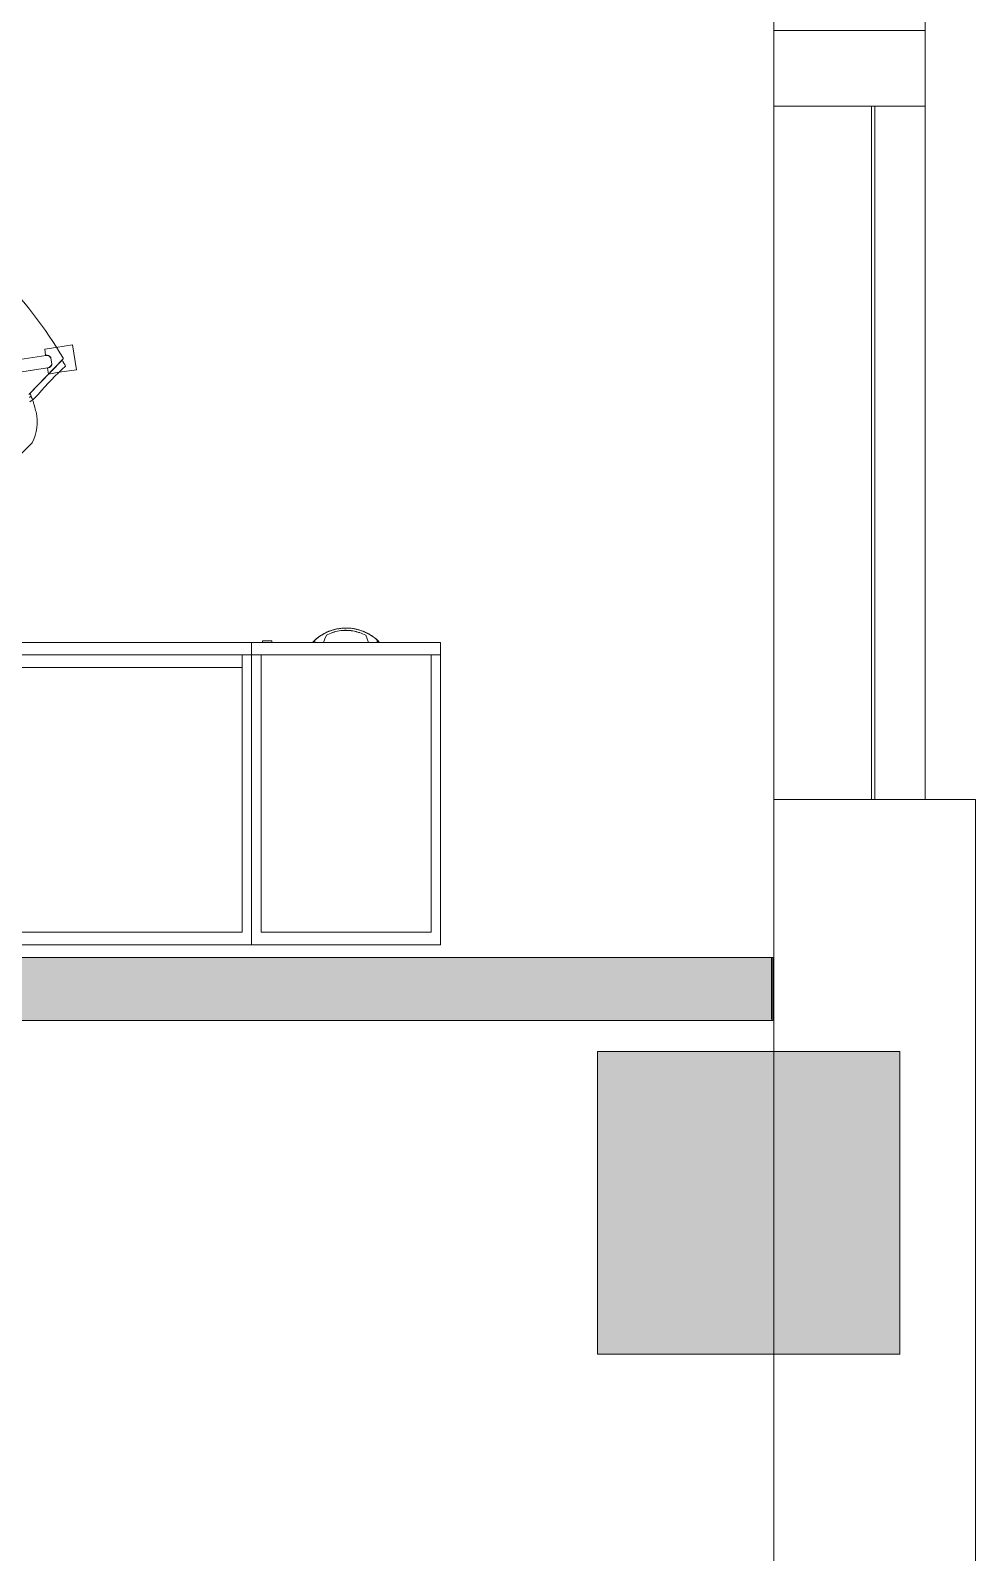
# Model space of a CAD drawing. Header units: inches. Extents: x 0 to 2535, y 0 to 2052.
# Drawn here: x 2452 to 2527, y 607.8 to 728.5 of the extents above; entities that cross this region are included whole.
import ezdxf

# ---------------------------------------------------------------- set-up
doc = ezdxf.new("R2010")
doc.units = ezdxf.units.IN
doc.header["$MEASUREMENT"] = 0
for name, color, linetype, lineweight in [('_700_INTERIORS', 7, 'Continuous', 9), ('A-DETL', 90, 'Continuous', 9), ('A-WALL-PATT', 111, 'Continuous', 13), ('B-CL', 7, 'Continuous', 9), ('CORE', 7, 'Continuous', 9), ('I-FURN', 30, 'Continuous', 9), ('I-FURN-PNLS', 30, 'Continuous', 9), ('I-WALL', 2, 'Continuous', 13), ('S-COLS', 52, 'Continuous', 13), ('Victor Bldg - 7th Floor_LINK_dwg', 8, 'Continuous', 9), ('WINDOWS', 7, 'Continuous', 9)]:
    doc.layers.add(name, color=color, linetype=linetype, lineweight=lineweight)

# ---------------------------------------------------------------- blocks, each defined once
blk = doc.blocks.new('Concrete-Rectangular-Column - 24_ x 24_-6972613-Level 07  POWER _ SIGNAL')
at = {"layer": 'S-COLS', "lineweight": 9}
blk.add_hatch(color=7, dxfattribs=at).paths.add_polyline_path([(12, -12), (12, 12), (-12, 12), (-12, -12)], flags=0)
at = {"layer": 'S-COLS', "color": 8, "lineweight": 20}
for p, q in [((12, 12), (-12, 12)), ((-12, 12), (-12, -12)), ((12, -12), (12, 12)), ((-12, -12), (12, -12))]:
    blk.add_line(p, q, dxfattribs=at)
blk = doc.blocks.new('Victor Bldg - 7th Floor_LINK_dwg-6972240-Level 07  POWER _ SIGNAL')
at = {"layer": '_700_INTERIORS'}
blk.add_line((2510.81, 650.03), (2510.81, 654.9), dxfattribs=at)
at = {"layer": 'B-CL', "flags": 128}
blk.add_lwpolyline([(2497, 647.5), (2521, 647.5), (2521, 623.5), (2497, 623.5)], close=True, dxfattribs=at)
at = {"layer": 'CORE', "flags": 128}
blk.add_lwpolyline([(2511, 647.5), (2511, 667.5), (2527, 667.5), (2527, 603.5), (2511, 603.5), (2511, 623.5)], dxfattribs=at)
at = {"layer": 'WINDOWS'}
for p, q in [((2511, 667.5), (2511, 783.5)), ((2523, 667.5), (2523, 783.5)), ((2518.75, 667.5), (2518.75, 722.5)), ((2519, 667.5), (2519, 722.5))]:
    blk.add_line(p, q, dxfattribs=at)
at = {"layer": 'WINDOWS', "flags": 128}
blk.add_lwpolyline([(2511, 728.5), (2523, 728.5), (2523, 722.5), (2511, 722.5)], close=True, dxfattribs=at)
blk = doc.blocks.new('Zira Wksta 12 - Type 1-V67-Level 07  POWER _ SIGNAL')
at = {"layer": 'I-FURN'}
for p, q in [((-24.56, 93.06), (-24.28, 93.18)), ((-24.56, 93.06), (-24.28, 93.18)), ((-24.56, 93.06), (-24.28, 93.18)), ((-24.28, 93.18), (-24, 93.29)), ((-24.28, 93.18), (-24, 93.29)), ((-24.28, 93.18), (-24, 93.29)), ((-24, 93.99), (-24.17, 93.99)), ((-24, 93.99), (-24.17, 93.99)), ((-24, 93.99), (-24.17, 93.99)), ((-24.17, 93.98), (-24, 93.98)), ((-24.17, 93.98), (-24, 93.98)), ((-24.17, 93.98), (-24, 93.98)), ((-24, 94.1), (-24, 94.16)), ((-24, 94.16), (-24, 94.11)), ((-24, 94.14), (-24, 94.16)), ((-24, 94.16), (-24, 94.15)), ((-24, 94.15), (-24, 94.16)), ((-24, 94.16), (-24, 94.11)), ((-24, 94.15), (-24, 94.13)), ((-24, 94.14), (-24, 94.15)), ((-24, 94.12), (-24, 94.14)), ((-24, 94.12), (-24, 94.14)), ((-24, 94.13), (-24, 94.11)), ((-24, 94.1), (-24, 94.12)), ((-24, 94.1), (-24, 94.12)), ((-24, 94.11), (-24, 94.01)), ((-24, 94.11), (-24, 94.01)), ((-24, 94.11), (-24, 94.01)), ((-24, 94.01), (-24, 94.1)), ((-24, 94.01), (-24, 94.1)), ((-24, 94.01), (-24, 94.1)), ((-24, 93.98), (-24, 94.01)), ((-24, 94.01), (-24, 93.99)), ((-24, 93.98), (-24, 94.01)), ((-24, 94.01), (-24, 93.99)), ((-24, 93.98), (-24, 94.01)), ((-24, 94.01), (-24, 93.99)), ((-24, 93.98), (-24, 93.29)), ((-24, 93.64), (-24, 93.98)), ((-24, 93.98), (-24, 93.64)), ((-24, 93.64), (-24, 93.98)), ((-24, 93.98), (-24, 93.29)), ((-24, 93.64), (-24, 93.98)), ((-24, 93.29), (-24, 93.64)), ((-24, 93.64), (-24, 93.29)), ((-24, 93.29), (-24, 93.64)), ((-24, 93.29), (-24, 93.64)), ((-24.28, 89.82), (-24.56, 89.94)), ((-24.28, 89.82), (-24.56, 89.94)), ((-24.28, 89.82), (-24.56, 89.94)), ((-24, 89.71), (-24.28, 89.82)), ((-24, 89.71), (-24.28, 89.82)), ((-24, 89.71), (-24.28, 89.82)), ((-24, 89.36), (-24, 89.71)), ((-24, 89.71), (-24, 89.36)), ((-24, 89.36), (-24, 89.71)), ((-24, 89.71), (-24, 89.02)), ((-24, 89.36), (-24, 89.71)), ((-24, 89.71), (-24, 89.36)), ((-24, 89.02), (-24, 89.36)), ((-24, 89.36), (-24, 89.02)), ((-24, 89.02), (-24, 89.36)), ((-24, 89.02), (-24, 89.36)), ((-24, 89.36), (-24, 89.02)), ((-24, 89.02), (-24.17, 89.02)), ((-24, 89.02), (-24.17, 89.02)), ((-24, 89.02), (-24.17, 89.02)), ((-24.17, 89.01), (-24, 89.01)), ((-24.17, 89.01), (-24, 89.01)), ((-24.17, 89.01), (-24, 89.01)), ((-24, 88.99), (-24, 89.02)), ((-24, 88.99), (-24, 89.02)), ((-24, 88.99), (-24, 89.02)), ((-24, 89.01), (-24, 88.99)), ((-24, 89.01), (-24, 88.99)), ((-24, 89.01), (-24, 88.99)), ((-24, 88.99), (-24, 88.89)), ((-24, 88.9), (-24, 88.99)), ((-24, 88.99), (-24, 88.89)), ((-24, 88.94), (-24, 88.99)), ((-24, 88.99), (-24, 88.89)), ((-24, 88.9), (-24, 88.99)), ((-24, 88.9), (-24, 88.94)), ((-24, 88.84), (-24, 88.9)), ((-24, 88.86), (-24, 88.9)), ((-24, 88.84), (-24, 88.9)), ((-24, 88.89), (-24, 88.84)), ((-24, 88.89), (-24, 88.87)), ((-24, 88.89), (-24, 88.84)), ((-24, 88.87), (-24, 88.86)), ((-24, 88.86), (-24, 88.85)), ((-24, 88.85), (-24, 88.86)), ((-24, 88.85), (-24, 88.84)), ((-24, 88.84), (-24, 88.85)), ((-45.63, 70.11), (-47.61, 69.8)), ((-45.63, 70.11), (-47.61, 69.8)), ((-45.42, 68.73), (-45.63, 70.11)), ((-45.42, 68.73), (-45.63, 70.11)), ((-47.61, 69.8), (-47.4, 68.47)), ((-47.61, 69.8), (-47.4, 68.47)), ((-43.65, 66.33), (-46.5, 69.06)), ((-46.39, 68.96), (-43.65, 66.33)), ((-47.4, 68.47), (-47.26, 67.58)), ((-47.4, 68.47), (-47.26, 67.58)), ((-47.26, 67.58), (-46.78, 67.65)), ((-47.26, 67.58), (-46.78, 67.65)), ((-46.76, 67.66), (-46.16, 63.85)), ((-46.76, 67.66), (-46.05, 63.13)), ((-46.58, 68.07), (-46.08, 68.15)), ((-46.58, 68.07), (-46.08, 68.15)), ((-46.08, 68.14), (-46.57, 68.06)), ((-46.08, 68.14), (-46.57, 68.06)), ((-45.29, 64.73), (-45.78, 67.81)), ((-45.14, 63.78), (-45.78, 67.81)), ((-45.76, 67.81), (-45.28, 67.89)), ((-45.76, 67.81), (-45.28, 67.89)), ((-45.28, 67.89), (-45.42, 68.73)), ((-45.28, 67.89), (-45.42, 68.73)), ((-43.41, 66.37), (-43.54, 66.47)), ((-32.37, 59.15), (-39.82, 66.6))]:
    blk.add_line(p, q, dxfattribs=at)
at = {"layer": 'I-FURN', "flags": 128}
for points in [[(-24, 93.29), (-24.28, 93.18), (-24.56, 93.06)], [(-24, 93.29), (-24.28, 93.18), (-24.56, 93.06)], [(-24, 93.29), (-24.28, 93.18), (-24.56, 93.06)], [(-24.56, 89.94), (-24.28, 89.82), (-24, 89.71)], [(-24.56, 89.94), (-24.28, 89.82), (-24, 89.71)], [(-24.56, 89.94), (-24.28, 89.82), (-24, 89.71)]]:
    blk.add_lwpolyline(points, dxfattribs=at)
at = {"layer": 'I-FURN'}
for centre, radius, start, end in [((-21.45, 91.5), 3.69, 137.0289, 137.7029), ((-21.45, 91.5), 3.69, 137.0385, 137.567), ((-21.45, 91.5), 3.69, 137.0289, 137.7029), ((-21.45, 91.5), 3.69, 137.0385, 137.567), ((-21.45, 91.5), 3.69, 137.0289, 137.7029), ((-21.45, 91.5), 3.69, 137.0385, 137.567), ((-21.45, 91.5), 3.69, 222.2971, 222.9711), ((-21.45, 91.5), 3.69, 222.2971, 222.9711), ((-21.45, 91.5), 3.69, 222.2971, 222.9711), ((-21.45, 91.5), 3.69, 222.433, 222.9615), ((-21.45, 91.5), 3.69, 222.433, 222.9615), ((-21.45, 91.5), 3.69, 222.433, 222.9615), ((-29.91, 40.67), 32.89, 120.3075, 149.696), ((-29.6, 40.36), 33.17, 119.4478, 120.4234), ((-25.85, 87.61), 27.2, 222.4882, 229.0143), ((-46.38, 67.72), 0.407, 120.1651, 189.8349), ((-46.38, 67.72), 0.407, 120.1651, 189.8349), ((-46.36, 67.72), 0.406, 121.6199, 189), ((-46.36, 67.72), 0.406, 162.0479, 189), ((-46.36, 67.72), 0.406, 121.6199, 162.0479), ((-46.16, 67.76), 0.407, 63.9009, 77.8349), ((-46.16, 67.76), 0.407, 8.1651, 77.8349), ((-46.18, 67.75), 0.406, 62.9041, 76.3801), ((-46.18, 67.75), 0.406, 9, 76.3801), ((-46.18, 67.75), 0.406, 9, 62.9041), ((-46.16, 67.76), 0.407, 49.967, 63.9009), ((-46.16, 67.76), 0.407, 8.1651, 49.967), ((-40.11, 57.53), 9.61, 111.6393, 112.073), ((-46.14, 64.26), 3.74, 35.0936, 49.0143), ((-40.11, 57.53), 9.61, 108.9964, 111.4906), ((-40.11, 57.53), 9.61, 103.0478, 108.9964), ((-41.46, 63.36), 3.63, 63.1789, 103.0478)]:
    blk.add_arc(centre, radius, start, end, dxfattribs=at)
for points, knots in [([(-24.17, 89.02), (-24.32, 89.19), (-24.6, 89.55), (-24.9, 90.16), (-25.09, 90.82), (-25.17, 91.73), (-25, 92.64), (-24.6, 93.45), (-24.32, 93.81), (-24.17, 93.98)], [0, 0, 0, 0, 0.125, 0.25, 0.375, 0.5, 0.75, 0.875, 1, 1, 1, 1]), ([(-24.17, 89.02), (-24.32, 89.19), (-24.6, 89.55), (-24.9, 90.16), (-25.09, 90.82), (-25.17, 91.73), (-25, 92.64), (-24.6, 93.45), (-24.32, 93.81), (-24.17, 93.98)], [0, 0, 0, 0, 0.125, 0.25, 0.375, 0.5, 0.75, 0.875, 1, 1, 1, 1]), ([(-24.17, 89.02), (-24.32, 89.19), (-24.6, 89.55), (-24.9, 90.16), (-25.09, 90.82), (-25.17, 91.73), (-25, 92.64), (-24.6, 93.45), (-24.32, 93.81), (-24.17, 93.98)], [0, 0, 0, 0, 0.125, 0.25, 0.375, 0.5, 0.75, 0.875, 1, 1, 1, 1]), ([(-24.56, 93.06), (-24.73, 92.74), (-24.91, 92.22), (-24.95, 91.68), (-24.95, 91.5)], [0, 0, 0, 0, 0.3333333, 0.5, 0.5, 0.5, 0.5]), ([(-24.67, 93.28), (-24.73, 93.18), (-24.79, 93.05), (-24.85, 92.92), (-24.86, 92.9)], [0.15936451, 0.15936451, 0.15936451, 0.15936451, 0.22222222, 0.23762024, 0.23762024, 0.23762024, 0.23762024]), ([(-24.67, 93.28), (-24.73, 93.18), (-24.79, 93.05), (-24.85, 92.92), (-24.86, 92.9)], [0.15936451, 0.15936451, 0.15936451, 0.15936451, 0.22222222, 0.23762024, 0.23762024, 0.23762024, 0.23762024]), ([(-24.67, 93.28), (-24.73, 93.18), (-24.79, 93.05), (-24.85, 92.92), (-24.86, 92.9)], [0.15936451, 0.15936451, 0.15936451, 0.15936451, 0.22222222, 0.23762024, 0.23762024, 0.23762024, 0.23762024]), ([(-24, 94.16), (-24, 94.16), (-24, 94.16), (-24, 94.15), (-24.01, 94.15), (-24.01, 94.15), (-24.01, 94.15), (-24.02, 94.14), (-24.02, 94.14), (-24.02, 94.13), (-24.03, 94.13), (-24.03, 94.13), (-24.04, 94.12), (-24.05, 94.11), (-24.05, 94.1)], [0, 0, 0, 0, 0.125, 0.1875, 0.25, 0.3125, 0.375, 0.4375, 0.5, 0.5625, 0.625, 0.6875, 0.75, 1, 1, 1, 1]), ([(-24, 94.16), (-24, 94.16), (-24, 94.16), (-24, 94.15), (-24.01, 94.15), (-24.01, 94.15), (-24.01, 94.15), (-24.02, 94.14), (-24.02, 94.14), (-24.02, 94.13), (-24.03, 94.13), (-24.03, 94.13), (-24.04, 94.12), (-24.05, 94.11), (-24.05, 94.1)], [0, 0, 0, 0, 0.125, 0.1875, 0.25, 0.3125, 0.375, 0.4375, 0.5, 0.5625, 0.625, 0.6875, 0.75, 1, 1, 1, 1]), ([(-24, 94.16), (-24, 94.16), (-24, 94.16), (-24, 94.15), (-24.01, 94.15), (-24.01, 94.15), (-24.01, 94.15), (-24.02, 94.14), (-24.02, 94.14), (-24.02, 94.13), (-24.03, 94.13), (-24.03, 94.13), (-24.04, 94.12), (-24.05, 94.11), (-24.05, 94.1)], [0, 0, 0, 0, 0.125, 0.1875, 0.25, 0.3125, 0.375, 0.4375, 0.5, 0.5625, 0.625, 0.6875, 0.75, 1, 1, 1, 1]), ([(-24.04, 94.11), (-24.04, 94.12), (-24.03, 94.13), (-24.02, 94.14), (-24.02, 94.14), (-24.01, 94.15), (-24.01, 94.15), (-24.01, 94.15), (-24, 94.15), (-24, 94.15), (-24, 94.16), (-24, 94.16), (-24, 94.16)], [0, 0, 0, 0, 0.25, 0.375, 0.5, 0.5625, 0.625, 0.6875, 0.75, 0.8125, 0.875, 1, 1, 1, 1]), ([(-24.04, 94.11), (-24.04, 94.12), (-24.03, 94.13), (-24.02, 94.14), (-24.02, 94.14), (-24.01, 94.15), (-24.01, 94.15), (-24.01, 94.15), (-24, 94.15), (-24, 94.15), (-24, 94.16), (-24, 94.16), (-24, 94.16)], [0, 0, 0, 0, 0.25, 0.375, 0.5, 0.5625, 0.625, 0.6875, 0.75, 0.8125, 0.875, 1, 1, 1, 1]), ([(-24.04, 94.11), (-24.04, 94.12), (-24.03, 94.13), (-24.02, 94.14), (-24.02, 94.14), (-24.01, 94.15), (-24.01, 94.15), (-24.01, 94.15), (-24, 94.15), (-24, 94.15), (-24, 94.16), (-24, 94.16), (-24, 94.16)], [0, 0, 0, 0, 0.25, 0.375, 0.5, 0.5625, 0.625, 0.6875, 0.75, 0.8125, 0.875, 1, 1, 1, 1]), ([(-25.1, 92.02), (-25.11, 91.95), (-25.12, 91.82), (-25.13, 91.69), (-25.13, 91.64)], [0.40508035, 0.40508035, 0.40508035, 0.40508035, 0.44444444, 0.47528756, 0.47528756, 0.47528756, 0.47528756]), ([(-25.1, 92.02), (-25.11, 91.95), (-25.12, 91.82), (-25.13, 91.69), (-25.13, 91.64)], [0.40508035, 0.40508035, 0.40508035, 0.40508035, 0.44444444, 0.47528756, 0.47528756, 0.47528756, 0.47528756]), ([(-25.1, 92.02), (-25.11, 91.95), (-25.12, 91.82), (-25.13, 91.69), (-25.13, 91.64)], [0.40508035, 0.40508035, 0.40508035, 0.40508035, 0.44444444, 0.47528756, 0.47528756, 0.47528756, 0.47528756]), ([(-24.94, 92.66), (-24.97, 92.57), (-25.01, 92.45), (-25.04, 92.32), (-25.05, 92.28)], [0.28411479, 0.28411479, 0.28411479, 0.28411479, 0.33333333, 0.3562762, 0.3562762, 0.3562762, 0.3562762]), ([(-24.94, 92.66), (-24.97, 92.57), (-25.01, 92.45), (-25.04, 92.32), (-25.05, 92.28)], [0.28411479, 0.28411479, 0.28411479, 0.28411479, 0.33333333, 0.3562762, 0.3562762, 0.3562762, 0.3562762]), ([(-24.94, 92.66), (-24.97, 92.57), (-25.01, 92.45), (-25.04, 92.32), (-25.05, 92.28)], [0.28411479, 0.28411479, 0.28411479, 0.28411479, 0.33333333, 0.3562762, 0.3562762, 0.3562762, 0.3562762]), ([(-25.05, 90.72), (-25.04, 90.68), (-25.01, 90.55), (-24.98, 90.42), (-24.95, 90.34)], [0.64373131, 0.64373131, 0.64373131, 0.64373131, 0.66666667, 0.71591001, 0.71591001, 0.71591001, 0.71591001]), ([(-25.05, 90.72), (-25.04, 90.68), (-25.01, 90.55), (-24.98, 90.42), (-24.95, 90.34)], [0.64373131, 0.64373131, 0.64373131, 0.64373131, 0.66666667, 0.71591001, 0.71591001, 0.71591001, 0.71591001]), ([(-25.05, 90.72), (-25.04, 90.68), (-25.01, 90.55), (-24.98, 90.42), (-24.95, 90.34)], [0.64373131, 0.64373131, 0.64373131, 0.64373131, 0.66666667, 0.71591001, 0.71591001, 0.71591001, 0.71591001]), ([(-24.86, 90.1), (-24.81, 89.98), (-24.75, 89.85), (-24.68, 89.73), (-24.67, 89.72)], [0.76239192, 0.76239192, 0.76239192, 0.76239192, 0.83333333, 0.84070579, 0.84070579, 0.84070579, 0.84070579]), ([(-24.86, 90.1), (-24.81, 89.98), (-24.75, 89.85), (-24.68, 89.73), (-24.67, 89.72)], [0.76239192, 0.76239192, 0.76239192, 0.76239192, 0.83333333, 0.84070579, 0.84070579, 0.84070579, 0.84070579]), ([(-24.86, 90.1), (-24.81, 89.98), (-24.75, 89.85), (-24.68, 89.73), (-24.67, 89.72)], [0.76239192, 0.76239192, 0.76239192, 0.76239192, 0.83333333, 0.84070579, 0.84070579, 0.84070579, 0.84070579]), ([(-24.05, 88.9), (-24.05, 88.89), (-24.04, 88.88), (-24.03, 88.87), (-24.02, 88.87), (-24.02, 88.86), (-24.02, 88.86), (-24.01, 88.85), (-24.01, 88.85), (-24.01, 88.85), (-24, 88.85), (-24, 88.84), (-24, 88.84), (-24, 88.84)], [0, 0, 0, 0, 0.25, 0.375, 0.4375, 0.5, 0.5625, 0.625, 0.6875, 0.75, 0.8125, 0.875, 1, 1, 1, 1]), ([(-24.05, 88.9), (-24.05, 88.89), (-24.04, 88.88), (-24.03, 88.87), (-24.02, 88.87), (-24.02, 88.86), (-24.02, 88.86), (-24.01, 88.85), (-24.01, 88.85), (-24.01, 88.85), (-24, 88.85), (-24, 88.84), (-24, 88.84), (-24, 88.84)], [0, 0, 0, 0, 0.25, 0.375, 0.4375, 0.5, 0.5625, 0.625, 0.6875, 0.75, 0.8125, 0.875, 1, 1, 1, 1]), ([(-24.05, 88.9), (-24.05, 88.89), (-24.04, 88.88), (-24.03, 88.87), (-24.02, 88.87), (-24.02, 88.86), (-24.02, 88.86), (-24.01, 88.85), (-24.01, 88.85), (-24.01, 88.85), (-24, 88.85), (-24, 88.84), (-24, 88.84), (-24, 88.84)], [0, 0, 0, 0, 0.25, 0.375, 0.4375, 0.5, 0.5625, 0.625, 0.6875, 0.75, 0.8125, 0.875, 1, 1, 1, 1]), ([(-24, 88.84), (-24, 88.84), (-24, 88.84), (-24, 88.85), (-24, 88.85), (-24.01, 88.85), (-24.01, 88.85), (-24.01, 88.85), (-24.01, 88.86), (-24.02, 88.86), (-24.02, 88.86), (-24.02, 88.87), (-24.03, 88.87), (-24.04, 88.88), (-24.04, 88.89)], [0, 0, 0, 0, 0.125, 0.1875, 0.25, 0.3125, 0.375, 0.4375, 0.5, 0.5625, 0.625, 0.6875, 0.75, 1, 1, 1, 1]), ([(-24, 88.84), (-24, 88.84), (-24, 88.84), (-24, 88.85), (-24, 88.85), (-24.01, 88.85), (-24.01, 88.85), (-24.01, 88.85), (-24.01, 88.86), (-24.02, 88.86), (-24.02, 88.86), (-24.02, 88.87), (-24.03, 88.87), (-24.04, 88.88), (-24.04, 88.89)], [0, 0, 0, 0, 0.125, 0.1875, 0.25, 0.3125, 0.375, 0.4375, 0.5, 0.5625, 0.625, 0.6875, 0.75, 1, 1, 1, 1]), ([(-24, 88.84), (-24, 88.84), (-24, 88.84), (-24, 88.85), (-24, 88.85), (-24.01, 88.85), (-24.01, 88.85), (-24.01, 88.85), (-24.01, 88.86), (-24.02, 88.86), (-24.02, 88.86), (-24.02, 88.87), (-24.03, 88.87), (-24.04, 88.88), (-24.04, 88.89)], [0, 0, 0, 0, 0.125, 0.1875, 0.25, 0.3125, 0.375, 0.4375, 0.5, 0.5625, 0.625, 0.6875, 0.75, 1, 1, 1, 1])]:
    blk.add_open_spline(points, degree=3, knots=knots, dxfattribs=at)
for points in [[(-24.56, 93.06), (-24.73, 92.74), (-24.97, 92.05), (-24.97, 90.95), (-24.73, 90.26), (-24.56, 89.94)], [(-24.56, 93.06), (-24.73, 92.74), (-24.97, 92.05), (-24.97, 90.95), (-24.73, 90.26), (-24.56, 89.94)], [(-24.78, 92.56), (-24.72, 92.73), (-24.65, 92.9), (-24.56, 93.06)], [(-24.78, 92.56), (-24.72, 92.73), (-24.65, 92.9), (-24.56, 93.06)], [(-24.78, 92.56), (-24.72, 92.73), (-24.65, 92.9), (-24.56, 93.06)], [(-24.59, 93.43), (-24.62, 93.38), (-24.64, 93.33), (-24.67, 93.28)], [(-24.59, 93.43), (-24.62, 93.38), (-24.64, 93.33), (-24.67, 93.28)], [(-24.59, 93.43), (-24.62, 93.38), (-24.64, 93.33), (-24.67, 93.28)], [(-24.17, 93.99), (-24.3, 93.84), (-24.43, 93.68), (-24.54, 93.51)], [(-24.17, 93.99), (-24.3, 93.84), (-24.43, 93.68), (-24.54, 93.51)], [(-24.17, 93.99), (-24.3, 93.84), (-24.43, 93.68), (-24.54, 93.51)], [(-24.14, 94.01), (-24.13, 94.02), (-24.11, 94.05), (-24.08, 94.08), (-24.06, 94.1), (-24.04, 94.11)], [(-24.14, 94.01), (-24.13, 94.02), (-24.11, 94.05), (-24.08, 94.08), (-24.06, 94.1), (-24.04, 94.11)], [(-24.14, 94.01), (-24.13, 94.02), (-24.11, 94.05), (-24.08, 94.08), (-24.06, 94.1), (-24.04, 94.11)], [(-24.05, 94.1), (-24.07, 94.09), (-24.1, 94.06), (-24.13, 94.03), (-24.14, 94.01)], [(-24.05, 94.1), (-24.07, 94.09), (-24.1, 94.06), (-24.13, 94.03), (-24.14, 94.01)], [(-24.05, 94.1), (-24.07, 94.09), (-24.1, 94.06), (-24.13, 94.03), (-24.14, 94.01)], [(-25.08, 92.14), (-25.08, 92.1), (-25.09, 92.06), (-25.1, 92.02)], [(-25.08, 92.14), (-25.08, 92.1), (-25.09, 92.06), (-25.1, 92.02)], [(-25.08, 92.14), (-25.08, 92.1), (-25.09, 92.06), (-25.1, 92.02)], [(-25.05, 92.28), (-25.06, 92.24), (-25.06, 92.21), (-25.07, 92.17)], [(-25.05, 92.28), (-25.06, 92.24), (-25.06, 92.21), (-25.07, 92.17)], [(-25.05, 92.28), (-25.06, 92.24), (-25.06, 92.21), (-25.07, 92.17)], [(-24.95, 91.5), (-24.95, 91.68), (-24.95, 91.86), (-24.91, 92.04)], [(-24.95, 91.5), (-24.95, 91.68), (-24.95, 91.86), (-24.91, 92.04)], [(-24.95, 91.5), (-24.95, 91.68), (-24.95, 91.86), (-24.91, 92.04)], [(-24.89, 92.8), (-24.91, 92.76), (-24.93, 92.71), (-24.94, 92.66)], [(-24.89, 92.8), (-24.91, 92.76), (-24.93, 92.71), (-24.94, 92.66)], [(-24.89, 92.8), (-24.91, 92.76), (-24.93, 92.71), (-24.94, 92.66)], [(-24.91, 92.04), (-24.88, 92.22), (-24.82, 92.39), (-24.76, 92.55)], [(-24.91, 92.04), (-24.88, 92.22), (-24.82, 92.39), (-24.76, 92.55)], [(-24.91, 92.04), (-24.88, 92.22), (-24.82, 92.39), (-24.76, 92.55)], [(-24.86, 92.9), (-24.87, 92.87), (-24.88, 92.85), (-24.89, 92.82)], [(-24.86, 92.9), (-24.87, 92.87), (-24.88, 92.85), (-24.89, 92.82)], [(-24.86, 92.9), (-24.87, 92.87), (-24.88, 92.85), (-24.89, 92.82)], [(-25.13, 91.64), (-25.13, 91.54), (-25.13, 91.46), (-25.13, 91.37)], [(-25.13, 91.64), (-25.13, 91.54), (-25.13, 91.46), (-25.13, 91.37)], [(-25.13, 91.64), (-25.13, 91.54), (-25.13, 91.46), (-25.13, 91.37)], [(-25.13, 91.36), (-25.12, 91.24), (-25.11, 91.11), (-25.09, 90.98)], [(-25.13, 91.36), (-25.12, 91.24), (-25.11, 91.11), (-25.09, 90.98)], [(-25.13, 91.36), (-25.12, 91.24), (-25.11, 91.11), (-25.09, 90.98)], [(-25.1, 90.98), (-25.09, 90.94), (-25.08, 90.9), (-25.07, 90.86)], [(-25.1, 90.98), (-25.09, 90.94), (-25.08, 90.9), (-25.07, 90.86)], [(-25.1, 90.98), (-25.09, 90.94), (-25.08, 90.9), (-25.07, 90.86)], [(-25.07, 90.83), (-25.06, 90.79), (-25.06, 90.76), (-25.05, 90.72)], [(-25.07, 90.83), (-25.06, 90.79), (-25.06, 90.76), (-25.05, 90.72)], [(-25.07, 90.83), (-25.06, 90.79), (-25.06, 90.76), (-25.05, 90.72)], [(-24.91, 90.96), (-24.94, 91.14), (-24.97, 91.32), (-24.97, 91.5)], [(-24.91, 90.96), (-24.94, 91.14), (-24.97, 91.32), (-24.97, 91.5)], [(-24.91, 90.96), (-24.94, 91.14), (-24.97, 91.32), (-24.97, 91.5)], [(-24.95, 91.5), (-24.95, 91.32), (-24.95, 91.14), (-24.91, 90.96)], [(-24.78, 90.44), (-24.84, 90.61), (-24.88, 90.78), (-24.91, 90.96)], [(-24.78, 90.44), (-24.84, 90.61), (-24.88, 90.78), (-24.91, 90.96)], [(-24.91, 90.96), (-24.85, 90.6), (-24.73, 90.26), (-24.56, 89.94)], [(-24.78, 90.44), (-24.84, 90.61), (-24.88, 90.78), (-24.91, 90.96)], [(-24.94, 90.34), (-24.93, 90.29), (-24.91, 90.24), (-24.9, 90.2)], [(-24.94, 90.34), (-24.93, 90.29), (-24.91, 90.24), (-24.9, 90.2)], [(-24.94, 90.34), (-24.93, 90.29), (-24.91, 90.24), (-24.9, 90.2)], [(-24.89, 90.18), (-24.88, 90.15), (-24.87, 90.13), (-24.86, 90.1)], [(-24.89, 90.18), (-24.88, 90.15), (-24.87, 90.13), (-24.86, 90.1)], [(-24.89, 90.18), (-24.88, 90.15), (-24.87, 90.13), (-24.86, 90.1)], [(-24.56, 89.94), (-24.65, 90.1), (-24.72, 90.27), (-24.78, 90.44)], [(-24.56, 89.94), (-24.65, 90.1), (-24.72, 90.27), (-24.78, 90.44)], [(-24.56, 89.94), (-24.65, 90.1), (-24.72, 90.27), (-24.78, 90.44)], [(-24.67, 89.72), (-24.64, 89.67), (-24.61, 89.62), (-24.58, 89.57)], [(-24.67, 89.72), (-24.64, 89.67), (-24.61, 89.62), (-24.58, 89.57)], [(-24.67, 89.72), (-24.64, 89.67), (-24.61, 89.62), (-24.58, 89.57)], [(-24.54, 89.49), (-24.43, 89.32), (-24.3, 89.16), (-24.17, 89.01)], [(-24.54, 89.49), (-24.43, 89.32), (-24.3, 89.16), (-24.17, 89.01)], [(-24.54, 89.49), (-24.43, 89.32), (-24.3, 89.16), (-24.17, 89.01)], [(-24.14, 88.99), (-24.13, 88.97), (-24.1, 88.94), (-24.07, 88.91), (-24.05, 88.9)], [(-24.04, 88.89), (-24.06, 88.9), (-24.08, 88.92), (-24.11, 88.95), (-24.13, 88.98), (-24.14, 88.99)], [(-24.14, 88.99), (-24.13, 88.97), (-24.1, 88.94), (-24.07, 88.91), (-24.05, 88.9)], [(-24.04, 88.89), (-24.06, 88.9), (-24.08, 88.92), (-24.11, 88.95), (-24.13, 88.98), (-24.14, 88.99)], [(-24.14, 88.99), (-24.13, 88.97), (-24.1, 88.94), (-24.07, 88.91), (-24.05, 88.9)], [(-24.04, 88.89), (-24.06, 88.9), (-24.08, 88.92), (-24.11, 88.95), (-24.13, 88.98), (-24.14, 88.99)]]:
    blk.add_open_spline(points, degree=3, dxfattribs=at)
at = {"layer": 'I-FURN-PNLS'}
for p, q in [((-24, 84), (-24, 99)), ((-24, 99), (0, 99)), ((0, 99), (-24, 99)), ((-24, 99), (-24, 84)), ((-24, 84), (-24, 99)), ((-24, 99), (0, 99)), ((-24, 84), (-24, 99)), ((-24, 99), (-24, 93.98)), ((-23, 99), (-24, 99)), ((-23, 99), (-24, 99)), ((-24, 93.98), (-24, 99)), ((-24, 99), (-24, 93.98)), ((-24, 93.98), (-24, 99)), ((-24, 99), (-24, 93.98)), ((-23, 99), (-24, 99)), ((-23, 99), (-24, 99)), ((-23, 99), (-24, 99)), ((-23, 99), (-24, 99)), ((-23, 99), (-24, 99)), ((-24, 99), (-24, 93.98)), ((-24, 93.98), (-24, 99)), ((-24, 99), (-23, 99)), ((-23, 98.25), (-23, 99)), ((-23, 99), (-23, 84)), ((-23, 98.25), (-23, 99)), ((-23, 99), (-23, 98.25)), ((-23, 98.25), (-23, 99)), ((-23, 99), (-23, 98.25)), ((-23, 98.25), (-23, 99)), ((-23, 99), (-23, 84)), ((0, 99), (-23, 99)), ((-23, 99), (-23, 98.25)), ((-23, 98.25), (-23, 99)), ((-23, 99), (0, 99)), ((-1, 98.25), (-23, 98.25)), ((-23, 98.25), (-23, 84.75)), ((-23, 84.75), (-23, 98.25)), ((-23, 98.25), (-1, 98.25)), ((-23, 84.75), (-23, 98.25)), ((-23, 84.75), (-23, 98.25)), ((-23, 98.25), (-23, 84.75)), ((-23, 84.75), (-23, 98.25)), ((-23, 98.25), (-23, 84.75)), ((-23, 84.75), (-23, 98.25)), ((-23, 98.25), (-1, 98.25)), ((-1, 98.25), (-23, 98.25)), ((-1, 84.75), (-1, 98.25)), ((-1, 98.25), (-1, 84.75)), ((-1, 98.25), (-1, 84.75)), ((-1, 84.75), (-1, 98.25)), ((0, 99), (0, 84)), ((0, 84), (0, 99)), ((0, 99), (0, 84)), ((0, 84), (0, 99)), ((0, 99), (0, 84)), ((-24, 93.98), (-24, 93.29)), ((-24, 93.29), (-24, 93.98)), ((-24, 93.98), (-24, 93.29)), ((-24, 93.29), (-24, 93.98)), ((-24, 93.98), (-24, 93.29)), ((-24, 93.98), (-24, 93.29)), ((-24, 93.29), (-24, 93.98)), ((-24, 93.29), (-24, 89.71)), ((-24, 89.71), (-24, 93.29)), ((-24, 93.29), (-24, 89.71)), ((-24, 89.71), (-24, 93.29)), ((-24, 93.29), (-24, 89.71)), ((-24, 93.29), (-24, 89.71)), ((-24, 89.71), (-24, 93.29)), ((-24, 89.71), (-24, 89.02)), ((-24, 89.02), (-24, 89.71)), ((-24, 89.71), (-24, 89.02)), ((-24, 89.02), (-24, 89.71)), ((-24, 89.71), (-24, 89.02)), ((-24, 89.71), (-24, 89.02)), ((-24, 89.02), (-24, 89.71)), ((-24, 89.02), (-24, 84)), ((-24, 84), (-24, 89.02)), ((-24, 89.02), (-24, 85.52)), ((-24, 84), (-24, 89.02)), ((-24, 89.02), (-24, 84)), ((-24, 89.02), (-24, 85.52)), ((-24, 85.52), (-24, 89.02)), ((-24, 85.62), (-24.13, 85.62)), ((-24.13, 84.87), (-24, 84.87)), ((-24.13, 85.62), (-24.13, 85.52)), ((-24.13, 84.87), (-24.13, 85.62)), ((-24.13, 85.52), (-24.13, 84.98)), ((-24.13, 84.98), (-24.13, 84.87)), ((-24, 85.62), (-24, 85.61)), ((-24, 85.57), (-24, 85.62)), ((-24, 85.61), (-24, 85.57)), ((-24, 85.57), (-24, 85.35)), ((-24, 85.52), (-24, 85.57)), ((-24, 85.52), (-24, 84.98)), ((-24, 85.52), (-24, 84.98)), ((-24, 84.98), (-24, 85.52)), ((-24, 85.44), (-24, 85.52)), ((-24, 85.35), (-24, 85.44)), ((-24, 85.35), (-24, 85.06)), ((-24, 85.25), (-24, 85.35)), ((-24, 85.15), (-24, 85.25)), ((-24, 85.06), (-24, 85.15)), ((-24, 85.06), (-24, 84.98)), ((-24, 84.98), (-24, 85.06)), ((-24, 84.98), (-24, 84)), ((-24, 84.98), (-24, 84)), ((-24, 84), (-24, 84.98)), ((-24, 84.98), (-24, 84.87)), ((-24, 84.93), (-24, 84.98)), ((-24, 84.89), (-24, 84.93)), ((-24, 84.87), (-24, 84.89)), ((-23, 84.75), (-1, 84.75)), ((-1, 84.75), (-23, 84.75)), ((-23, 84), (-23, 84.75)), ((-23, 84), (-23, 84.75)), ((-23, 84.75), (-23, 84)), ((-23, 84), (-23, 84.75)), ((-23, 84.75), (-23, 84)), ((-23, 84), (-23, 84.75)), ((-1, 84.75), (-23, 84.75)), ((-23, 84.75), (-23, 84)), ((-23, 84), (-23, 84.75)), ((-23, 84.75), (-1, 84.75)), ((0, 84), (-24, 84)), ((-24, 84), (0, 84)), ((0, 84), (-24, 84)), ((-24, 84), (-23, 84)), ((-23, 84), (-24, 84)), ((-24, 84), (-23, 84)), ((-23, 84), (-24, 84)), ((-24, 84), (-23, 84)), ((-23, 84), (-24, 84)), ((-24, 84), (-23, 84)), ((-23, 84), (-24, 84)), ((-24, 36), (-24, 84)), ((-24, 84), (0, 84)), ((0, 84), (-24, 84)), ((-24, 84), (-24, 36)), ((-24, 36), (-24, 84)), ((-24, 84), (0, 84)), ((-23, 84), (-24, 84)), ((-24, 84), (-24, 36)), ((-24, 36), (-24, 84)), ((-24, 84), (-23, 84)), ((-23, 84), (0, 84)), ((0, 84), (-23, 84)), ((-23, 83.25), (-23, 84)), ((-23, 84), (-23, 83.25)), ((0, 84), (-23, 84)), ((-23, 84), (-23, 83.25)), ((-23, 83.25), (-23, 84)), ((-23, 84), (0, 84)), ((0, 84), (0, 36)), ((0, 36), (0, 84)), ((0, 84), (0, 36)), ((0, 36), (0, 84)), ((0, 84), (0, 36)), ((-23, 36.75), (-23, 83.25)), ((-23, 83.25), (-23, 36.75)), ((-22, 83.25), (-23, 83.25)), ((-22, 83.25), (-23, 83.25)), ((-1, 83.25), (-23, 83.25)), ((-23, 83.25), (-23, 36.75)), ((-23, 36.75), (-23, 83.25)), ((-23, 83.25), (-1, 83.25)), ((-23, 36.75), (-23, 83.25)), ((-23, 83.25), (-23, 36.75)), ((-23, 83.25), (-1, 83.25)), ((-1, 83.25), (-23, 83.25)), ((-22, 36.75), (-22, 83.25)), ((-22, 83.25), (-22, 36.75)), ((-1, 83.25), (-22, 83.25)), ((-1, 83.25), (-22, 83.25)), ((-22, 36.75), (-22, 83.25)), ((-22, 83.25), (-22, 36.75)), ((-1, 36.75), (-1, 83.25)), ((-1, 83.25), (-1, 36.75)), ((-1, 36.75), (-1, 83.25)), ((-1, 83.25), (-1, 36.75)), ((-1, 83.25), (-1, 36.75)), ((-1, 36.75), (-1, 83.25))]:
    blk.add_line(p, q, dxfattribs=at)

msp = doc.modelspace()

# ---------------------------------------------------------------- hatches: boundary and pattern name
at = {"layer": 'A-WALL-PATT', "lineweight": 9}
msp.add_hatch(color=7, dxfattribs=at).paths.add_polyline_path([(2487.47, 649.96), (2510.91, 649.96), (2510.91, 654.96), (2173, 654.96), (2173, 653.5), (2149, 653.5), (2149, 654.96), (2006.04, 654.96), (2006.04, 649.96), (2443.9, 649.96)], flags=0)

# ---------------------------------------------------------------- linework, layer by layer
at = {"layer": 'A-DETL'}
msp.add_line((2511, 479.5), (2511, 2021.5), dxfattribs=at)
at = {"layer": 'I-WALL', "color": 8, "lineweight": 20}
for p, q in [((2510.91, 654.96), (2306.88, 654.96)), ((2510.91, 649.96), (2510.91, 654.96)), ((2001.04, 649.96), (2510.91, 649.96))]:
    msp.add_line(p, q, dxfattribs=at)

# ---------------------------------------------------------------- block references
at = {"layer": 'I-FURN', "rotation": 270.0000000000002}
msp.add_blockref('Zira Wksta 12 - Type 1-V67-Level 07  POWER _ SIGNAL', (2385.54, 655.96), dxfattribs=at)
at = {"layer": 'S-COLS', "lineweight": 9}
msp.add_blockref('Concrete-Rectangular-Column - 24_ x 24_-6972613-Level 07  POWER _ SIGNAL', (2509, 635.5), dxfattribs=at)
at = {"layer": 'Victor Bldg - 7th Floor_LINK_dwg', "color": 7}
msp.add_blockref('Victor Bldg - 7th Floor_LINK_dwg-6972240-Level 07  POWER _ SIGNAL', (0, 0), dxfattribs=at)

doc.saveas('drawing.dxf')
